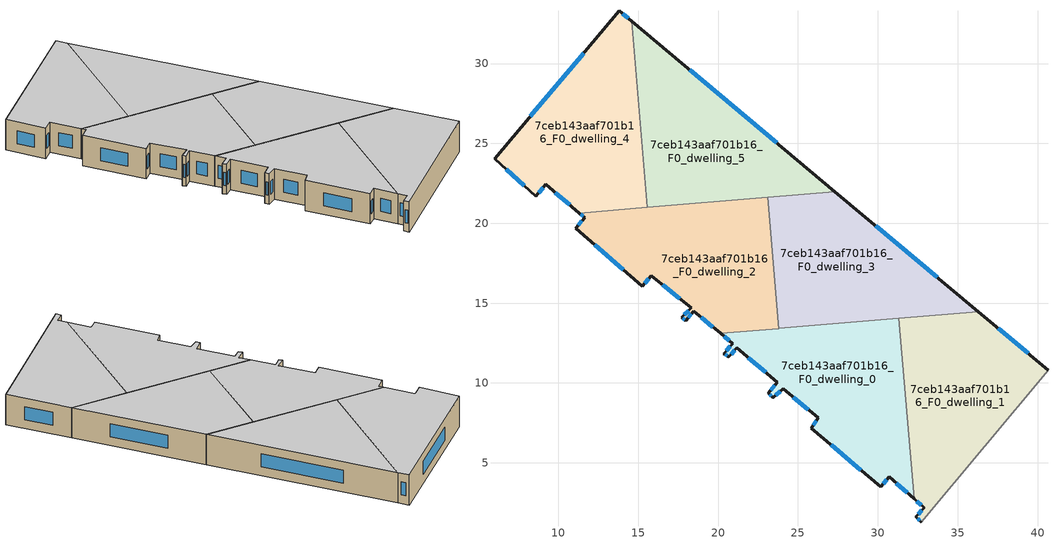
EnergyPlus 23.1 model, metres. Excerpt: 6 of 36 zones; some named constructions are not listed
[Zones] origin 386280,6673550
7ceb143aaf701b16_F0_dwelling_0
 floor ground (EU_floor_Construction): 31.32,14.05 32.27,2.75 30.73,4.13 30.17,3.5 25.85,7.18 26.27,7.82 24.07,9.62 23.42,9.09 23.15,9.36 23.7,10.04 21.18,12.19 20.68,11.65 20.37,11.84 20.93,12.47 20.16,13.1 z0
 wall outside (EU_wall_Construction): 20.16,13.1 20.93,12.47 20.37,11.84 20.68,11.65 21.18,12.19 23.7,10.04 23.15,9.36 23.42,9.09 24.07,9.62 26.27,7.82 25.85,7.18 30.17,3.5 30.73,4.13 32.27,2.75 z0:3
 wall to 7ceb143aaf701b16_F0_dwelling_1 (EU_wall_Construction): 32.27,2.75 31.32,14.05 z0:3
 wall to 7ceb143aaf701b16_F0_dwelling_3 (EU_wall_Construction): 31.32,14.05 23.8,13.41 z0:3
 wall to 7ceb143aaf701b16_F0_dwelling_2 (EU_wall_Construction): 23.8,13.41 20.16,13.1 z0:3
 window (EU_Window_Construction): 26.15,7.63 25.97,7.36 / 24.7,9.11 25.64,8.33 / 23.6,9.24 23.88,9.47 / 23.22,9.28 23.34,9.17 / 23.54,9.85 23.3,9.56 / 21.9,11.58 22.98,10.66 / 20.82,11.81 21.04,12.04 / 20.46,11.78 20.59,11.7 / 20.77,12.29 20.53,12.02 / 20.38,12.92 20.71,12.65 / 31.17,3.73 31.83,3.14 / 30.33,3.68 30.57,3.95 / 27.08,6.13 28.94,4.55 z0.86:2.14
 ceiling to 7ceb143aaf701b16_F1_dwelling_0 (EU_floor_Construction): 32.27,2.75 31.32,14.05 20.16,13.1 20.93,12.47 20.37,11.84 20.68,11.65 21.18,12.19 23.7,10.04 23.15,9.36 23.42,9.09 24.07,9.62 26.27,7.82 25.85,7.18 30.17,3.5 30.73,4.13 z3
7ceb143aaf701b16_F0_dwelling_1
 floor ground (EU_floor_Construction): 40.66,10.8 32.73,1.29 32.39,1.61 32.9,2.18 32.27,2.75 31.32,14.05 36.28,14.47 z0
 wall outside (EU_wall_Construction): 40.66,10.8 36.28,14.47 / 32.27,2.75 32.9,2.18 32.39,1.61 32.73,1.29 z0:3
 wall adiabatic (EU_wall_Construction): 32.73,1.29 40.66,10.8 z0:3
 wall to 7ceb143aaf701b16_F0_dwelling_3 (EU_wall_Construction): 36.28,14.47 31.32,14.05 z0:3
 window (EU_Window_Construction): 39.41,11.85 37.53,13.42 / 32.49,1.52 32.64,1.38 / 32.76,2.02 32.54,1.78 / 32.45,2.58 32.72,2.34 z0.86:2.14
 ceiling to 7ceb143aaf701b16_F1_dwelling_1 (EU_floor_Construction): 32.9,2.18 32.39,1.61 32.73,1.29 40.66,10.8 36.28,14.47 31.32,14.05 32.27,2.75 z3
7ceb143aaf701b16_F0_dwelling_2
 floor ground (EU_floor_Construction): 23.11,21.62 23.8,13.41 20.16,13.1 18.47,14.5 17.98,13.89 17.72,14.11 18.34,14.71 15.82,16.71 15.27,16.06 11.08,19.69 11.64,20.36 11.33,20.63 z0
 wall outside (EU_wall_Construction): 11.33,20.63 11.64,20.36 11.08,19.69 15.27,16.06 15.82,16.71 18.34,14.71 17.72,14.11 17.98,13.89 18.47,14.5 20.16,13.1 z0:3
 wall to 7ceb143aaf701b16_F0_dwelling_3 (EU_wall_Construction): 23.8,13.41 23.11,21.62 z0:3
 wall to 7ceb143aaf701b16_F0_dwelling_5 (EU_wall_Construction): 23.11,21.62 15.57,20.99 z0:3
 wall to 7ceb143aaf701b16_F0_dwelling_4 (EU_wall_Construction): 15.57,20.99 11.33,20.63 z0:3
 window (EU_Window_Construction): 16.54,16.14 17.62,15.28 / 15.42,16.25 15.66,16.52 / 12.27,18.65 14.07,17.1 / 11.48,20.17 11.24,19.88 / 11.42,20.55 11.55,20.44 / 18.95,14.1 19.68,13.5 / 18.12,14.07 18.33,14.33 / 17.79,14.05 17.91,13.96 / 18.16,14.54 17.9,14.28 z0.86:2.14
 ceiling to 7ceb143aaf701b16_F1_dwelling_2 (EU_floor_Construction): 23.8,13.41 23.11,21.62 11.33,20.63 11.64,20.36 11.08,19.69 15.27,16.06 15.82,16.71 18.34,14.71 17.72,14.11 17.98,13.89 18.47,14.5 20.16,13.1 z3
7ceb143aaf701b16_F0_dwelling_3
 floor ground (EU_floor_Construction): 36.28,14.47 23.8,13.41 23.11,21.62 27.32,21.98 z0
 wall outside (EU_wall_Construction): 36.28,14.47 27.32,21.98 z0:3
 wall to 7ceb143aaf701b16_F0_dwelling_5 (EU_wall_Construction): 27.32,21.98 23.11,21.62 z0:3
 window (EU_Window_Construction): 33.72,16.61 29.88,19.83 z0.86:2.14
 ceiling to 7ceb143aaf701b16_F1_dwelling_3 (EU_floor_Construction): 36.28,14.47 27.32,21.98 23.11,21.62 23.8,13.41 z3
7ceb143aaf701b16_F0_dwelling_4
 floor ground (EU_floor_Construction): 14.58,32.66 15.57,20.99 11.33,20.63 9.22,22.43 8.6,21.69 6.01,24.04 13.82,33.3 z0
 wall outside (EU_wall_Construction): 14.58,32.66 13.82,33.3 6.01,24.04 8.6,21.69 9.22,22.43 11.33,20.63 z0:3
 wall to 7ceb143aaf701b16_F0_dwelling_5 (EU_wall_Construction): 15.57,20.99 14.58,32.66 z0:3
 window (EU_Window_Construction): 14.36,32.84 14.04,33.12 / 9.82,21.92 10.72,21.14 / 8.78,21.9 9.04,22.22 / 6.75,23.37 7.86,22.36 / 11.58,30.66 8.24,26.69 z0.86:2.14
 ceiling to 7ceb143aaf701b16_F1_dwelling_4 (EU_floor_Construction): 15.57,20.99 14.58,32.66 13.82,33.3 6.01,24.04 8.6,21.69 9.22,22.43 11.33,20.63 z3
7ceb143aaf701b16_F0_dwelling_5
 floor ground (EU_floor_Construction): 27.32,21.98 15.57,20.99 14.58,32.66 z0
 wall outside (EU_wall_Construction): 27.32,21.98 14.58,32.66 z0:3
 window (EU_Window_Construction): 23.68,25.03 18.22,29.61 z0.86:2.14
 ceiling to 7ceb143aaf701b16_F1_dwelling_5 (EU_floor_Construction): 27.32,21.98 14.58,32.66 15.57,20.99 z3
[SCHEDULE:FILE] Column Number=1; Rows to Skip at Top=0; Number of Hours of Data=8760; Column Separator=Comma; Interpolate to Timestep=No; Minutes per Item=60; Adjust Schedule for Daylight Savings=Yes
Name | File
EU_Step8_GainSchedule_7ceb143aaf701b16_F3_dwelling_1_f000 | ../../schedules/7ceb143aaf701b16/7ceb143aaf701b16_F3_dwelling_1_f000_gain.csv
EU_Step8_GainSchedule_7ceb143aaf701b16_F3_dwelling_2_f000 | ../../schedules/7ceb143aaf701b16/7ceb143aaf701b16_F3_dwelling_2_f000_gain.csv
EU_Step8_GainSchedule_7ceb143aaf701b16_F3_dwelling_3_f000 | ../../schedules/7ceb143aaf701b16/7ceb143aaf701b16_F3_dwelling_3_f000_gain.csv
EU_Step8_GainSchedule_7ceb143aaf701b16_F3_dwelling_4_f000 | ../../schedules/7ceb143aaf701b16/7ceb143aaf701b16_F3_dwelling_4_f000_gain.csv
EU_Step8_GainSchedule_7ceb143aaf701b16_F3_dwelling_5_f000 | ../../schedules/7ceb143aaf701b16/7ceb143aaf701b16_F3_dwelling_5_f000_gain.csv
EU_Step8_GainSchedule_7ceb143aaf701b16_F4_dwelling_0_f000 | ../../schedules/7ceb143aaf701b16/7ceb143aaf701b16_F4_dwelling_0_f000_gain.csv
EU_Step8_GainSchedule_7ceb143aaf701b16_F4_dwelling_1_f000 | ../../schedules/7ceb143aaf701b16/7ceb143aaf701b16_F4_dwelling_1_f000_gain.csv
EU_Step8_GainSchedule_7ceb143aaf701b16_F4_dwelling_2_f000 | ../../schedules/7ceb143aaf701b16/7ceb143aaf701b16_F4_dwelling_2_f000_gain.csv
EU_Step8_GainSchedule_7ceb143aaf701b16_F4_dwelling_3_f000 | ../../schedules/7ceb143aaf701b16/7ceb143aaf701b16_F4_dwelling_3_f000_gain.csv
EU_Step8_GainSchedule_7ceb143aaf701b16_F4_dwelling_4_f000 | ../../schedules/7ceb143aaf701b16/7ceb143aaf701b16_F4_dwelling_4_f000_gain.csv
EU_Step8_GainSchedule_7ceb143aaf701b16_F4_dwelling_5_f000 | ../../schedules/7ceb143aaf701b16/7ceb143aaf701b16_F4_dwelling_5_f000_gain.csv
